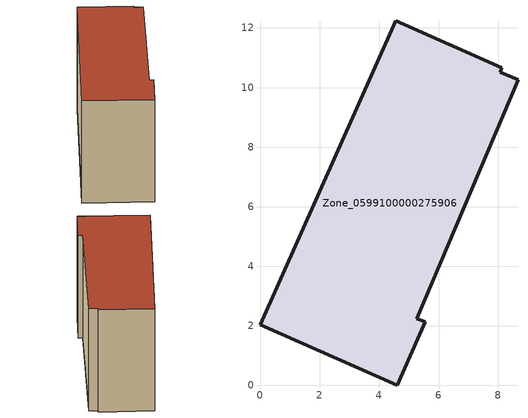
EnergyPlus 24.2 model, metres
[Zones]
Zone_0599100000275906
 floor ground (C_G): 8.07,10.51 8.66,10.27 5.27,2.24 5.55,2.13 4.6,0 0,2.04 4.56,12.24 8.13,10.66 z0
 wall outside (C_F): 4.6,0 5.55,2.13 5.27,2.24 8.66,10.27 8.07,10.51 8.13,10.66 4.56,12.24 0,2.04 4.6,0 z0:8.67
 roof outside (C_R): 8.66,10.27 8.07,10.51 8.13,10.66 4.56,12.24 0,2.04 4.6,0 5.55,2.13 5.27,2.24 z8.67
[BUILDING]
Pand.0599100000275906: North Axis=0; Terrain=City; Loads Convergence Tolerance Value=0.04; Temperature Convergence Tolerance Value=0.4; Solar Distribution=FullExterior; Maximum Number of Warmup Days=25; Minimum Number of Warmup Days=1
[Site:Location]
Rotterdam.The.Hague.AP_ZH_NLD Design_Conditions: Latitude=51.96; Longitude=4.45; Time Zone=1; Elevation=-4.5
[SITE:GROUNDTEMPERATURE:BUILDINGSURFACE]
18, 18, 18, 18, 18, 18, 18, 18, 18, 18, 18, 18
[MATERIAL] Thermal Absorptance=0.9; Solar Absorptance=0.7; Visible Absorptance=0.7
Name | Roughness | Thickness | Conductivity | Density | Specific Heat
G.TI.1975-1991 | MediumSmooth | 0.15 | 0.288461 | 540 | 1210
F.TI.1975-1991 | Rough | 0.3 | 0.230769 | 1920 | 840
R.TI.1975-1991 | MediumRough | 0.2 | 0.153846 | 1500 | 1000
[CONSTRUCTION]
C_G: G.TI.1975-1991
C_F: F.TI.1975-1991
C_R: R.TI.1975-1991
[ZONE]
Zone_0599100000275906: Type=1; Multiplier=1; Ceiling Height=Autocalculate; Volume=Autocalculate; Floor Area=autocalculate; Part of Total Floor Area=Yes
[ZONEINFILTRATION:DESIGNFLOWRATE]
Infil_Zone_0599100000275906: Zone or ZoneList or Space or SpaceList=Zone_0599100000275906; Schedule=AlwaysOn; Design Flow Rate Calculation Method=Flow/Area; Flow Rate per Floor Area=0.003; Constant Term Coefficient=1; Temperature Term Coefficient=0; Velocity Term Coefficient=0; Velocity Squared Term Coefficient=0
[HVACTEMPLATE:ZONE:IDEALLOADSAIRSYSTEM]
Zone_0599100000275906: Maximum Heating Supply Air Temperature=50; Minimum Cooling Supply Air Temperature=13; Maximum Heating Supply Air Humidity Ratio=0.0156; Minimum Cooling Supply Air Humidity Ratio=0.0077; Heating Limit=NoLimit; Cooling Limit=NoLimit; Dehumidification Control Type=ConstantSensibleHeatRatio; Cooling Sensible Heat Ratio=0.7; Dehumidification Setpoint=60; Humidification Control Type=None; Humidification Setpoint=30; Outdoor Air Method=None; Outdoor Air Flow Rate per Person=0.00944; Outdoor Air Flow Rate per Zone Floor Area=0; Outdoor Air Flow Rate per Zone=0; Demand Controlled Ventilation Type=None; Outdoor Air Economizer Type=NoEconomizer; Heat Recovery Type=None; Sensible Heat Recovery Effectiveness=0.7; Latent Heat Recovery Effectiveness=0.65
[ZONECONTROL:THERMOSTAT]
ThermostatControl_Zone_0599100000275906: Zone or ZoneList=Zone_0599100000275906; Control Type Schedule=DualSetpointControlType; Control 1=Thermostat_Zone_0599100000275906; Temperature Difference Between Cutout And Setpoint=0
[THERMOSTATSETPOINT:DUALSETPOINT]
Thermostat_Zone_0599100000275906: Heating Setpoint Temperature Schedule=HeatingSetpoint_Zone_0599100000275906; Cooling Setpoint Temperature Schedule=CoolingSetpoint_Zone_0599100000275906
[SCHEDULE:COMPACT]
HeatingSetpoint_Zone_0599100000275906: Through: 12/31, For: AllDays, Until: 24:00, 21
CoolingSetpoint_Zone_0599100000275906: Through: 12/31, For: AllDays, Until: 24:00, 24
DualSetpointControlType: Through: 12/31, For: AllDays, Until: 24:00, 4
AlwaysOn: Through: 12/31, For: AllDays, Until: 24:00, 1
